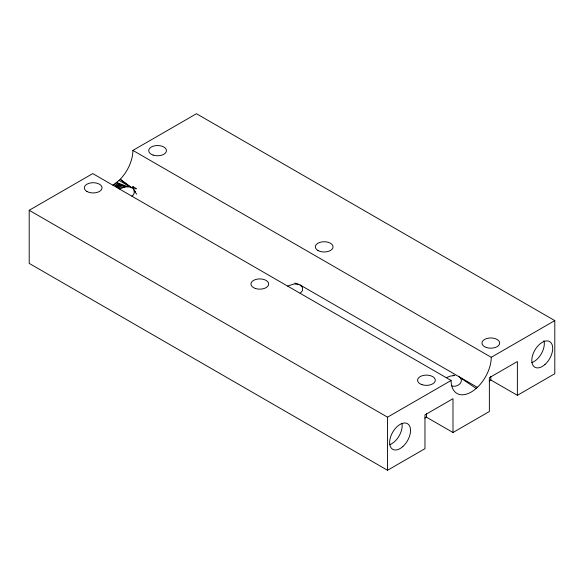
<?xml version="1.0" encoding="UTF-8"?>
<svg xmlns="http://www.w3.org/2000/svg" width="584" height="584" viewBox="0 0 584 584"><rect width="100%" height="100%" fill="white"/><g stroke="black" fill="none" stroke-linecap="round" stroke-linejoin="round"><path stroke-width="0.88" d="M489.268 380.892L490.823 379.994L517.38 395.324L554.8 373.716L554.8 320.609L196.458 113.719L132.897 150.409A28.382 16.389 -60 0 1 120.216 179.281L133.305 188.844L136.627 188.756L132.97 186.646L131.816 187.8L119.026 180.463L112.829 185.179M119.026 180.463L120.216 179.281L130.064 186.96L125.582 186.836L119.311 188.917L114.084 184.405L120.735 188.238L115.34 183.544L122.406 187.617L116.588 182.595L127.874 186.712M424.875 418.071L426.429 417.173L452.987 432.503L452.987 398.704L424.969 414.881L424.969 448.673L387.542 470.281L29.2 263.391L29.2 210.284L92.754 173.587L451.103 380.476A28.382 16.389 -60 0 0 476.164 388.455L477.376 387.353A28.382 16.389 -60 0 0 491.246 357.298L554.8 320.609M131.853 196.158C135.802 194.129 133.904 189.749 132.97 186.646M300.154 293.329L302.446 290.737L302.505 287.438L300.125 284.963L294.803 283.079M29.2 210.284L387.542 417.173L451.103 380.476M452.987 432.503L489.363 411.501L489.363 377.702L517.38 361.525L517.38 395.324M287.613 286.087L293.883 283.999L298.314 284.189M446.293 377.702L450.271 376.081L454.863 375.505M451.286 385.615C456.965 388.513 465.769 381.089 458.805 376.585L300.125 284.963M454.016 375.556L453.045 375.111L453.848 375.57M125.582 186.836L116.588 182.595L124.392 187.099M132.897 150.409L491.246 357.298M458.805 376.585L477.376 387.353M460.25 377.687L476.164 388.455M134.152 190.333L135.656 191.8M134.269 191.004L136.736 194.224M490.823 376.439L490.823 379.994M426.429 413.611L426.429 417.173M387.542 417.173L387.542 470.281M543.989 340.625A14.782 8.534 -60 0 1 531.849 362.591M401.974 423.378A14.782 8.534 -60 0 1 389.681 444.672M486.392 347.495A8.87 5.125 0 0 0 499.692 343.056A8.87 5.125 0 0 0 486.392 338.625A8.87 5.125 0 0 0 486.392 347.495M317.922 250.478A8.87 5.125 0 0 0 332.763 248.178A8.87 5.125 0 0 0 321.901 241.907A8.87 5.125 0 0 0 317.922 250.478M153.132 155.088A8.87 5.125 0 0 0 166.44 150.657A8.87 5.125 0 0 0 153.132 146.219A8.87 5.125 0 0 0 153.132 155.088M544.96 364.504A14.782 8.534 -60 0 0 549.646 341.603A14.782 8.534 -60 0 0 532.155 357.109A14.782 8.534 -60 0 0 544.96 364.504M402.792 446.585A14.782 8.534 -60 0 0 407.479 423.685A14.782 8.534 -60 0 0 389.988 439.19A14.782 8.534 -60 0 0 402.792 446.585M255.369 288.467A8.87 5.125 0 0 0 268.676 284.036A8.87 5.125 0 0 0 255.369 279.597A8.87 5.125 0 0 0 255.369 288.467M86.906 191.45A8.87 5.125 0 0 0 101.74 189.158A8.87 5.125 0 0 0 90.878 182.887A8.87 5.125 0 0 0 86.906 191.45M421.998 384.674A8.87 5.125 0 0 0 435.299 380.235A8.87 5.125 0 0 0 421.998 375.797A8.87 5.125 0 0 0 421.998 384.674"/></g></svg>
